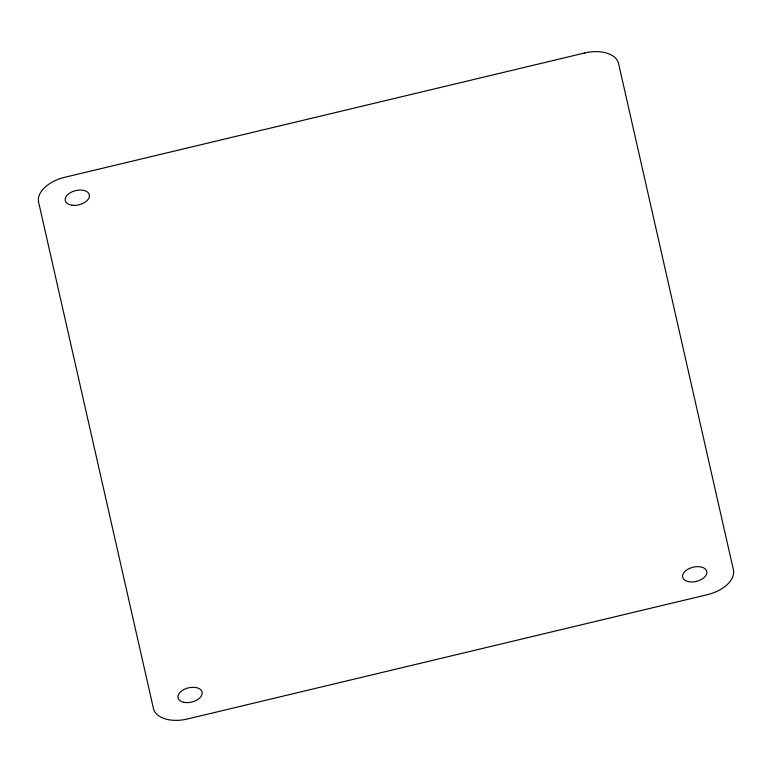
<?xml version="1.0" encoding="UTF-8"?>
<svg xmlns="http://www.w3.org/2000/svg" width="772" height="772" viewBox="0 0 772 772"><rect width="100%" height="100%" fill="white"/><g stroke="black" fill="none" stroke-linecap="round" stroke-linejoin="round"><path stroke-width="1.16" d="M584.423 53.036L64.713 177.299A30.977 18.21 -13.8 0 0 38.619 202.264L153.416 708.407A30.977 18.21 -13.8 0 0 187.577 718.964L707.287 594.701A30.977 18.21 -13.8 0 0 733.381 569.736L618.584 63.594A30.977 18.21 -13.8 0 0 584.423 53.036M71.912 205.207A12.391 7.286 -13.8 0 0 89.417 195.306A12.391 7.286 -13.8 0 0 70.522 192.595A12.391 7.286 -13.8 0 0 71.912 205.207M688.084 581.567A12.391 7.286 -13.8 0 0 706.862 572.785A12.391 7.286 -13.8 0 0 689.213 568.549A12.391 7.286 -13.8 0 0 688.084 581.567M183.736 702.298A12.391 7.286 -13.8 0 0 202.225 693.237A12.391 7.286 -13.8 0 0 184.247 689.367A12.391 7.286 -13.8 0 0 183.736 702.298"/></g></svg>
